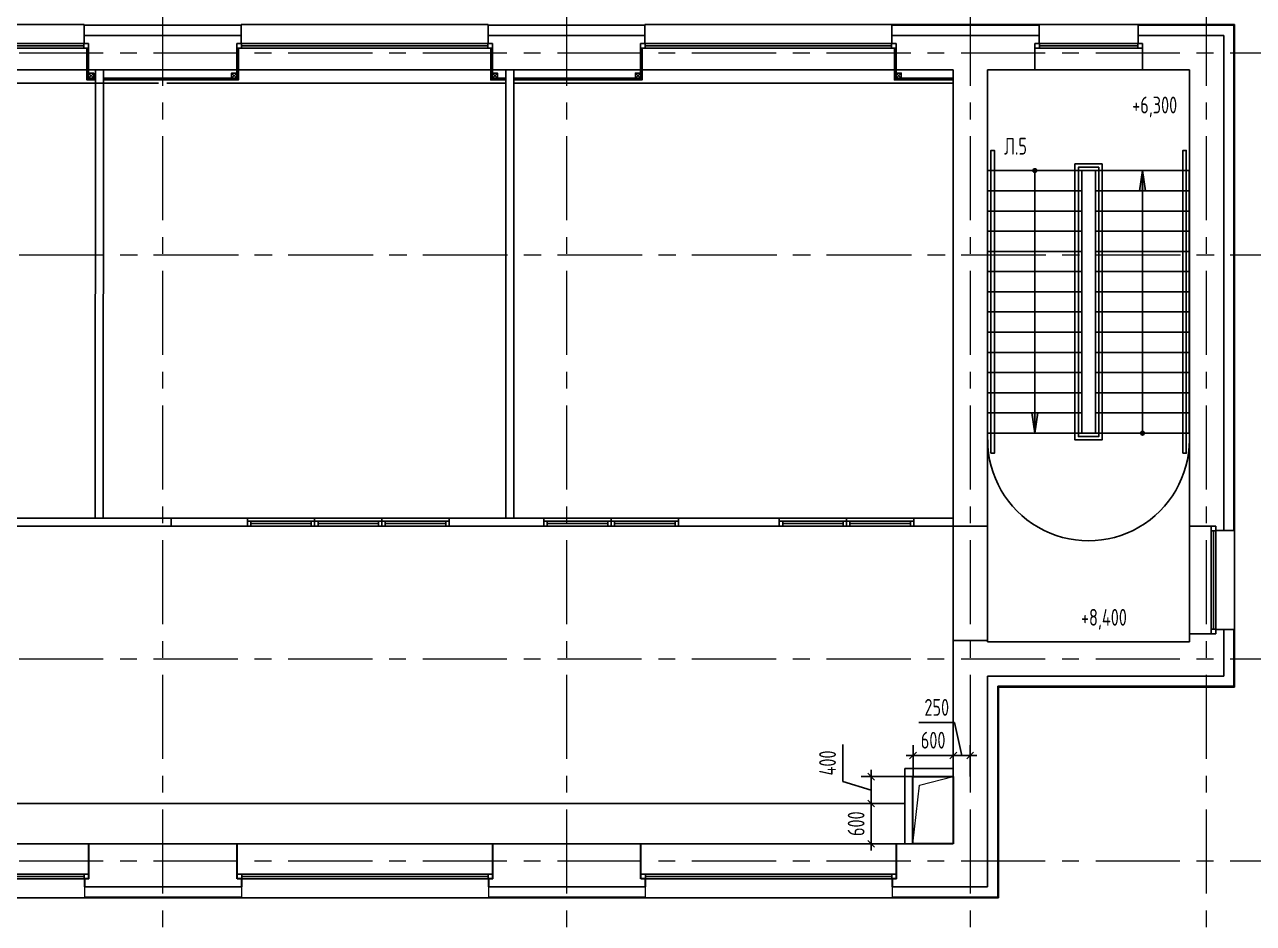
# Model space of a CAD drawing. Header units: millimetres. Extents: x 0 to 8967983, y -224399 to 13801.
# Drawn here: x 89963 to 108225, y -9812 to 3539 of the extents above; entities that cross this region are included whole.
import ezdxf
from ezdxf import colors
from ezdxf.entities.mleader import LeaderData, LeaderLine
from ezdxf.math import Vec2, Vec3

# ---------------------------------------------------------------- set-up
doc = ezdxf.new("R2010")
doc.units = ezdxf.units.MM
doc.header["$LTSCALE"] = 10
doc.linetypes.add('CENTER', pattern=[2, 1.25, -0.25, 0.25, -0.25])
for name, color, linetype, lineweight in [('013', 7, 'Continuous', 13), ('АР_Навесной фасад', 5, 'Continuous', 5), ('АР_Оси', 142, 'Continuous', 9), ('АР_Сущ Несущая стена', 202, 'Continuous', 30)]:
    doc.layers.add(name, color=color, linetype=linetype, lineweight=lineweight)
for name, color, linetype in [('АР_новое окно', 160, 'Continuous'), ('Архитектура', 251, 'Continuous'), ('М_проемы ОВ нч', 210, 'Continuous')]:
    doc.layers.add(name, color=color, linetype=linetype)
doc.layers.get('0').off()
doc.layers.get('0').freeze()
doc.styles.add('ISOCPEUR', font='isocpeur.TTF', dxfattribs={"width": 0.7})
doc.styles.add('ГОСТ 2.304', font='isocpeur.TTF', dxfattribs={"width": 0.7})
doc.dimstyles.new('СПДС', dxfattribs={"dimscale": 100, "dimtxt": 2.5, "dimasz": 1, "dimexe": 1.5, "dimexo": 0, "dimgap": 1, "dimtad": 1, "dimdec": 0, "dimrnd": 5, "dimtxsty": 'ГОСТ 2.304', "dimblk": 'OBLIQUE', "dimcen": 2.5, "dimdle": 1, "dimadec": 0, "dimazin": 2, "dimtfac": 0.75, "dimtdec": 0, "dimtmove": 1, "dimatfit": 3, "dimfxl": 1, "dimtolj": 1, "dimarcsym": 1})

# ---------------------------------------------------------------- blocks, each defined once
blk = doc.blocks.new('*U110')
at = {"layer": 'АР_новое окно', "lineweight": 20}
for p, q in [((0, 3800), (-70, 3800)), ((0, 0), (-70, 0))]:
    blk.add_line(p, q, dxfattribs=at)
at = {"layer": 'АР_новое окно'}
for p, q in [((-70, 3800), (-70, 0)), ((-70, 0), (-70, 3800)), ((0, 3730), (-70, 3730)), ((-35, 3730), (-35, 70)), ((0, 3800), (0, 0)), ((0, 70), (-70, 70))]:
    blk.add_line(p, q, dxfattribs=at)
blk = doc.blocks.new('*U112')
at = {"layer": 'АР_новое окно', "lineweight": 20}
for p, q in [((0, 1600), (-70, 1600)), ((0, 0), (-70, 0))]:
    blk.add_line(p, q, dxfattribs=at)
at = {"layer": 'АР_новое окно'}
for p, q in [((-70, 1600), (-70, 0)), ((-70, 0), (-70, 1600)), ((0, 1530), (-70, 1530)), ((-35, 1530), (-35, 70)), ((0, 1600), (0, 0)), ((0, 70), (-70, 70))]:
    blk.add_line(p, q, dxfattribs=at)
blk = doc.blocks.new('блок новое окно')
at = {"layer": 'АР_Навесной фасад', "ltscale": 100}
for points in [[(65, -640), (65, -800)], [(3735, -640), (3735, -800)]]:
    blk.add_lwpolyline(points, dxfattribs=at)
at = {"layer": 'АР_новое окно', "ltscale": 100}
for p, q in [((3800, 0), (0, 0)), ((3735, -521), (0, -521))]:
    blk.add_line(p, q, dxfattribs=at)
blk.add_lwpolyline([(65, -800), (3735, -800)], dxfattribs=at)
at = {"layer": 'АР_Сущ Несущая стена', "ltscale": 100}
for p, q in [((0, -521), (0, 0)), ((3800, -521), (3800, 0)), ((65, -521), (0, -521)), ((65, -521), (65, -640)), ((3800, -521), (3735, -521)), ((3735, -521), (3735, -640))]:
    blk.add_line(p, q, dxfattribs=at)
at = {"layer": 'АР_новое окно', "ltscale": 100, "xscale": -1, "rotation": 90}
blk.add_blockref('*U110', (3800, -521), dxfattribs=at)
blk = doc.blocks.new('*U86')
at = {"linetype": 'ByBlock'}
for p, q in [((0, 0), (0, -74)), ((50, 0), (0, 0)), ((0, -74), (0, 0)), ((1000, 0), (0, 0)), ((50, -74), (0, -74)), ((0, -74), (1000, -74)), ((50, 0), (50, -74)), ((950, 0), (50, 0)), ((50, -37), (950, -37)), ((50, -74), (950, -74)), ((950, 0), (1000, 0)), ((950, 0), (950, -74)), ((950, -74), (1000, -74)), ((1000, 0), (1000, -74)), ((1000, -74), (1000, 0))]:
    blk.add_line(p, q, dxfattribs=at)
blk = doc.blocks.new('*U89')
at = {"linetype": 'ByBlock'}
for p, q in [((0, 0), (0, -74)), ((50, 0), (0, 0)), ((0, -74), (0, 0)), ((1000, 0), (0, 0)), ((50, -74), (0, -74)), ((0, -74), (1000, -74)), ((50, 0), (50, -74)), ((950, 0), (50, 0)), ((50, -37), (950, -37)), ((50, -74), (950, -74)), ((950, 0), (1000, 0)), ((950, 0), (950, -74)), ((950, -74), (1000, -74)), ((1000, 0), (1000, -74)), ((1000, -74), (1000, 0))]:
    blk.add_line(p, q, dxfattribs=at)
blk = doc.blocks.new('_DOTSMALL')
at = {"color": 0, "linetype": 'ByBlock', "const_width": 0.5}
blk.add_lwpolyline([(-0.0625, 0, 1), (0.0625, 0, 1)], format="xyb", close=True, dxfattribs=at)
blk = doc.blocks.new('A$Ce02d65bd')
at = {"ltscale": 100}
for points in [[(0, 0), (0, 75), (75, 75), (75, 0), (0, 0)], [(0, 0), (75, 75)], [(0, 75), (75, 0)]]:
    blk.add_lwpolyline(points, dxfattribs=at)
blk = doc.blocks.new('*U40')
h = blk.add_hatch(color=256)
h.dxf.hatch_style = 1
edge = h.paths.add_edge_path()
edge.add_arc((0, 0), 27.6, 359.64, 719.64)
h = blk.add_hatch(color=256)
h.dxf.hatch_style = 1
h.paths.add_polyline_path([(3600, -44), (3600, 44), (3900, 0)])
blk.add_line((3900, 0), (0, 0))
blk.add_lwpolyline([(3600, 44), (3600, -44), (3900, 0), (3600, 44)])
blk.add_circle((0, 0), 27.6)
blk = doc.blocks.new('_Oblique')
at = {"color": 0, "linetype": 'ByBlock', "lineweight": -2}
blk.add_line((-0.5, -0.5), (0.5, 0.5), dxfattribs=at)
blk = doc.blocks.new('*D324')
at = {"layer": '013', "color": 0, "linetype": 'ByBlock', "lineweight": -2, "transparency": 16777216}
for p, q in [((103046, -8031), (102396, -8031)), ((102546, -8731), (102546, -7931)), ((103166, -8631), (102396, -8631))]:
    blk.add_line(p, q, dxfattribs=at)
at = {"layer": 'Defpoints', "color": 0, "linetype": 'ByBlock', "transparency": 16777216}
for p in [(102546, -8031), (103046, -8031), (103166, -8631)]:
    blk.add_point(p, dxfattribs=at)
at = {"layer": '013', "color": 0, "linetype": 'ByBlock', "lineweight": -2, "transparency": 16777216, "xscale": 100, "yscale": 100, "zscale": 100}
for p, rotation in [((102546, -8031), 90), ((102546, -8631), 270)]:
    blk.add_blockref('_Oblique', p, dxfattribs=dict(at, rotation=rotation))
at = {"layer": '013', "color": 0, "linetype": 'ByBlock', "transparency": 16777216, "insert": (102321, -8331), "char_height": 250, "attachment_point": 5, "rotation": 90, "style": 'ГОСТ 2.304'}
blk.add_mtext('\\A1;600', dxfattribs=at)
blk = doc.blocks.new('*D325')
at = {"layer": '013', "color": 0, "linetype": 'ByBlock', "lineweight": -2, "transparency": 16777216}
for p, q in [((103166, -7632), (103166, -7166)), ((103765, -7632), (103765, -7166)), ((103865, -7316), (103066, -7316))]:
    blk.add_line(p, q, dxfattribs=at)
at = {"layer": 'Defpoints', "color": 0, "linetype": 'ByBlock', "transparency": 16777216}
for p in [(103166, -7316), (103166, -7632), (103765, -7632)]:
    blk.add_point(p, dxfattribs=at)
at = {"layer": '013', "color": 0, "linetype": 'ByBlock', "lineweight": -2, "transparency": 16777216, "xscale": 100, "yscale": 100, "zscale": 100, "rotation": 180}
blk.add_blockref('_Oblique', (103166, -7316), dxfattribs=at)
at = {"layer": '013', "color": 0, "linetype": 'ByBlock', "lineweight": -2, "transparency": 16777216, "xscale": 100, "yscale": 100, "zscale": 100}
blk.add_blockref('_Oblique', (103765, -7316), dxfattribs=at)
at = {"layer": '013', "color": 0, "linetype": 'ByBlock', "transparency": 16777216, "insert": (103465, -7091), "char_height": 250, "attachment_point": 5, "style": 'ГОСТ 2.304'}
blk.add_mtext('\\A1;600', dxfattribs=at)
blk = doc.blocks.new('*D534')
at = {"layer": '013', "color": 0, "linetype": 'ByBlock', "lineweight": -2, "transparency": 16777216}
for p, q in [((102121, -7704), (102121, -7154)), ((103166, -7632), (102396, -7632)), ((102546, -8131), (102546, -7532)), ((102546, -7831), (102121, -7704)), ((103046, -8031), (102396, -8031))]:
    blk.add_line(p, q, dxfattribs=at)
at = {"layer": 'Defpoints', "color": 0, "linetype": 'ByBlock', "transparency": 16777216}
for p in [(102546, -7632), (103166, -7632), (103046, -8031)]:
    blk.add_point(p, dxfattribs=at)
at = {"layer": '013', "color": 0, "linetype": 'ByBlock', "lineweight": -2, "transparency": 16777216, "xscale": 100, "yscale": 100, "zscale": 100}
for p, rotation in [((102546, -7632), 90), ((102546, -8031), 270)]:
    blk.add_blockref('_Oblique', p, dxfattribs=dict(at, rotation=rotation))
at = {"layer": '013', "color": 0, "linetype": 'ByBlock', "transparency": 16777216, "insert": (101896, -7429), "char_height": 250, "attachment_point": 5, "rotation": 90, "style": 'ГОСТ 2.304'}
blk.add_mtext('\\A1;400', dxfattribs=at)
blk = doc.blocks.new('*D535')
at = {"layer": '013', "color": 0, "linetype": 'ByBlock', "lineweight": -2, "transparency": 16777216}
for p, q in [((103785, -6828), (103252, -6828)), ((103890, -7316), (103785, -6828)), ((103765, -7632), (103765, -7166)), ((104015, -7632), (104015, -7166)), ((103665, -7316), (104115, -7316))]:
    blk.add_line(p, q, dxfattribs=at)
at = {"layer": 'Defpoints', "color": 0, "linetype": 'ByBlock', "transparency": 16777216}
for p in [(104015, -7316), (103765, -7632), (104015, -7632)]:
    blk.add_point(p, dxfattribs=at)
at = {"layer": '013', "color": 0, "linetype": 'ByBlock', "lineweight": -2, "transparency": 16777216, "xscale": 100, "yscale": 100, "zscale": 100, "rotation": 180}
blk.add_blockref('_Oblique', (103765, -7316), dxfattribs=at)
at = {"layer": '013', "color": 0, "linetype": 'ByBlock', "lineweight": -2, "transparency": 16777216, "xscale": 100, "yscale": 100, "zscale": 100}
blk.add_blockref('_Oblique', (104015, -7316), dxfattribs=at)
at = {"layer": '013', "color": 0, "linetype": 'ByBlock', "transparency": 16777216, "insert": (103519, -6603), "char_height": 250, "attachment_point": 5, "style": 'ГОСТ 2.304'}
blk.add_mtext('\\A1;250', dxfattribs=at)

msp = doc.modelspace()

# ---------------------------------------------------------------- linework, layer by layer
at = {"layer": '013', "color": 1, "linetype": 'ByBlock'}
msp.add_lwpolyline([(103165.7, -8630.5), (103263.6, -7758.2), (103765.2, -7632)], dxfattribs=at)
at = {"layer": 'АР_Оси', "linetype": 'CENTER', "ltscale": 100}
for p, q in [((92015.2, 9881.9), (92015.2, -14420.1)), ((98015.2, 9881.9), (98015.2, -14420.1)), ((104015.2, 9881.9), (104015.2, -14420.1)), ((107525.2, 9881.9), (107525.2, -14420.1)), ((37881.5, 3119.5), (110966.7, 3119.5)), ((37881.5, 119.5), (110966.7, 119.5)), ((37891.7, 119.8), (110966.7, 119.8)), ((37881.5, -5880.5), (110966.7, -5880.5)), ((37881.5, -8880.5), (110966.7, -8880.5))]:
    msp.add_line(p, q, dxfattribs=at)
at = {"layer": 'Архитектура', "lineweight": 25, "transparency": 33554684}
for p, q in [((90850.2, 3529.5), (93180.2, 3529.5)), ((96850.2, 3529.5), (99180.2, 3529.5)), ((102850.2, 3539.5), (107945.2, 3539.5)), ((102850.2, 3529.5), (105040.2, 3529.5)), ((106510.2, 3529.5), (107935.2, 3529.5)), ((107935.2, -3975.5), (107935.2, 3529.5)), ((107945.2, -3975.5), (107945.2, 3539.5)), ((90850.2, 3379.5), (93180.2, 3379.5)), ((90850.2, 3260.6), (90850.2, 3379.5)), ((93180.2, 3260.6), (93180.2, 3379.5)), ((96850.2, 3379.5), (99180.2, 3379.5)), ((96850.2, 3260.6), (96850.2, 3379.5)), ((99180.2, 3260.6), (99180.2, 3379.5)), ((102850.2, 3260.6), (102850.2, 3379.5)), ((102850.2, 3379.5), (105040.2, 3379.5)), ((105040.2, 3260.6), (105040.2, 3379.5)), ((106510.2, 3379.5), (107785.2, 3379.5)), ((106510.2, 3260.6), (106510.2, 3379.5)), ((107785.2, -3975.5), (107785.2, 3379.5)), ((87180.2, 3260.6), (90915.2, 3260.6)), ((90850.2, 3260.6), (90915.2, 3260.6)), ((90915.2, 3260.6), (90915.2, 2869.5)), ((93115.2, 3260.6), (93115.2, 2869.5)), ((93115.2, 3260.6), (93180.2, 3260.6)), ((93180.2, 3260.6), (96915.2, 3260.6)), ((96850.2, 3260.6), (96915.2, 3260.6)), ((96915.2, 3260.6), (96915.2, 2869.5)), ((99115.2, 3260.6), (99115.2, 2869.5)), ((99115.2, 3260.6), (99180.2, 3260.6)), ((99180.2, 3260.6), (102850.2, 3260.6)), ((102850.2, 3260.6), (102915.2, 3260.6)), ((102915.2, 3260.6), (102915.2, 2869.5)), ((104975.2, 3260.6), (104975.2, 2869.5)), ((105040.2, 3260.6), (104975.2, 3260.6)), ((106575.2, 3260.6), (106510.2, 3260.6)), ((106575.2, 3260.6), (106575.2, 2869.5)), ((87115.2, 2869.5), (90915.2, 2869.5)), ((90915.2, 2869.5), (93115.2, 2869.5)), ((91015.2, 2869.5), (91011.7, -3790.5)), ((91135.2, 2869.5), (91131.7, -3790.5)), ((93115.2, 2869.5), (96915.2, 2869.5)), ((96915.2, 2869.5), (99115.2, 2869.5)), ((97115.9, -3790.5), (97115.9, 2869.5)), ((97235.9, -3790.5), (97235.9, 2869.5)), ((99115.2, 2869.5), (102915.2, 2869.5)), ((102915.2, 2869.5), (103765.2, 2869.5)), ((103765.2, 2869.5), (103765.2, -3910.5)), ((104275.2, 2869.5), (104275.2, -3910.5)), ((104275.2, 2869.5), (104975.2, 2869.5)), ((104975.2, 2869.5), (106575.2, 2869.5)), ((106575.2, 2869.5), (107275.2, 2869.5)), ((107275.2, -3910.5), (107275.2, 2869.5)), ((80215.2, 2669.5), (91955.1, 2669.5)), ((92075.1, 2669.5), (97115.9, 2669.5)), ((97235.9, 2669.5), (103765.2, 2669.5)), ((104275.2, 1370.2), (107272.3, 1370.2)), ((104275.2, 1070.2), (105675.2, 1070.2)), ((105875.2, 1070.2), (107275.2, 1070.2)), ((104275.2, 770.2), (105675.2, 770.2)), ((105875.2, 770.2), (107275.2, 770.2)), ((104275.2, 470.2), (105675.2, 470.2)), ((105875.2, 470.2), (107275.2, 470.2)), ((104275.2, 170.2), (105675.2, 170.2)), ((105875.2, 170.2), (107275.2, 170.2)), ((104275.2, -129.8), (105675.2, -129.8)), ((105875.2, -129.8), (107275.2, -129.8)), ((104275.2, -429.8), (105675.2, -429.8)), ((105875.2, -429.8), (107275.2, -429.8)), ((104275.2, -729.8), (105675.2, -729.8)), ((105875.2, -729.8), (107275.2, -729.8)), ((104275.2, -1029.8), (105675.2, -1029.8)), ((105875.2, -1029.8), (107275.2, -1029.8)), ((104275.2, -1329.8), (105675.2, -1329.8)), ((105875.2, -1329.8), (107275.2, -1329.8)), ((104275.2, -1629.8), (105675.2, -1629.8)), ((105875.2, -1629.8), (107275.2, -1629.8)), ((104275.2, -1929.8), (105675.2, -1929.8)), ((105875.2, -1929.8), (107275.2, -1929.8)), ((104275.2, -2229.8), (105675.2, -2229.8)), ((105875.2, -2229.8), (107275.2, -2229.8)), ((105675.2, -2529.8), (105872.3, -2529.8)), ((92144, -3790.5), (83269.2, -3790.5)), ((92144, -3790.5), (93274, -3790.4)), ((92144, -3790.5), (92144, -3910.5)), ((93274, -3790.5), (93274, -3910.5)), ((96274, -3790.5), (93274, -3790.5)), ((97679.2, -3790.5), (96274, -3790.5)), ((97679.2, -3910.5), (97679.2, -3790.5)), ((99678.1, -3790.4), (101179.2, -3790.4)), ((92144, -3910.5), (83269.2, -3910.5)), ((92144, -3910.5), (93274, -3910.4)), ((97679.2, -3910.5), (96274, -3910.6)), ((99678.1, -3910.4), (101179.2, -3910.4)), ((103765.2, -3910.5), (104275.2, -3910.5)), ((103765.2, -3910.5), (103765.2, -5610.5)), ((104275.2, -3910.5), (104275.2, -5610.5)), ((107275.2, -3910.5), (107666.3, -3910.5)), ((107275.2, -5510.5), (107275.2, -3910.5)), ((107666.3, -3975.5), (107785.2, -3975.5)), ((107666.3, -5510.5), (107666.3, -3975.5)), ((107666.3, -5445.5), (107785.2, -5445.5)), ((107785.2, -6140.5), (107785.2, -5445.5)), ((107935.2, -6290.5), (107935.2, -5445.5)), ((107945.2, -6300.5), (107945.2, -5445.5)), ((103765.2, -5610.5), (103765.2, -8630.5)), ((103765.2, -5610.5), (104275.2, -5610.5)), ((104275.2, -5610.5), (104275.2, -5630.5)), ((104275.2, -5630.5), (107275.2, -5630.5)), ((107275.2, -5630.5), (107275.2, -5510.5)), ((107275.2, -5510.5), (107666.3, -5510.5)), ((104275.2, -6140.5), (107785.2, -6140.5)), ((104275.2, -6140.5), (104275.2, -9270.5)), ((104425.2, -6290.5), (107935.2, -6290.5)), ((104425.2, -6290.5), (104425.2, -9420.5)), ((104435.2, -6300.5), (107945.2, -6300.5)), ((104435.2, -6300.5), (104435.2, -9430.5)), ((90920.2, -8630.5), (93120.2, -8630.5)), ((96920.2, -8630.5), (99120.2, -8630.5)), ((102920.2, -8630.5), (103765.2, -8630.5)), ((90855.2, -9270.5), (93185.2, -9270.5)), ((96855.2, -9270.5), (99185.2, -9270.5)), ((102855.2, -9270.5), (104275.2, -9270.5)), ((90855.2, -9420.5), (93185.2, -9420.5)), ((90855.2, -9430.5), (93185.2, -9430.5)), ((96855.2, -9420.5), (99185.2, -9420.5)), ((96855.2, -9430.5), (99185.2, -9430.5)), ((102855.2, -9420.5), (104425.2, -9420.5)), ((102855.2, -9430.5), (104435.2, -9430.5))]:
    msp.add_line(p, q, dxfattribs=at)
for points in [[(87180.2, 3539.5), (90850.2, 3539.5)], [(90850.2, 3379.5), (90850.2, 3539.5)], [(93180.2, 3379.5), (93180.2, 3539.5)], [(93180.2, 3539.5), (96850.2, 3539.5)], [(96850.2, 3379.5), (96850.2, 3539.5)], [(99180.2, 3379.5), (99180.2, 3539.5)], [(99180.2, 3539.5), (102850.2, 3539.5)], [(102850.2, 3379.5), (102850.2, 3539.5)], [(105040.2, 3379.5), (105040.2, 3539.5)], [(106510.2, 3379.5), (106510.2, 3539.5)], [(90890.2, 3190.6), (90890.2, 2718.7), (91015.1, 2718.7)], [(90902.7, 3190.6), (90902.7, 2731.2), (91015.1, 2731.2)], [(90915.2, 3260.6), (90915.2, 2743.7), (91015.2, 2743.7)], [(91135.1, 2718.7), (93140.2, 2718.7), (93140.2, 3190.6)], [(91135.1, 2731.2), (93127.7, 2731.2), (93127.7, 3190.6)], [(91135.2, 2743.7), (93115.2, 2743.7), (93115.2, 3121.6)], [(96890.2, 3190.6), (96890.2, 2718.7), (97115.9, 2718.7)], [(96902.7, 3190.6), (96902.7, 2731.2), (97115.9, 2731.2)], [(96915.2, 3260.6), (96915.2, 2743.7), (97115.9, 2743.7)], [(97235.9, 2718.7), (99140.2, 2718.7), (99140.2, 3190.6)], [(97235.9, 2731.2), (99127.7, 2731.2), (99127.7, 3190.6)], [(97235.9, 2743.7), (99115.2, 2743.7), (99115.2, 3121.6)], [(102890.2, 3190.6), (102890.2, 2718.7), (103765.2, 2718.7)], [(102902.7, 3190.6), (102902.7, 2731.2), (103765.2, 2731.2)], [(102915.2, 3260.6), (102915.2, 2743.7), (103765.2, 2743.7)], [(105573.4, 1470.5), (105573.4, -2525.4)], [(105975.2, 1370.2), (105975.2, 1470.5), (105573.4, 1470.5), (105573.4, 1365.7)], [(105975.2, 1470.5), (105975.2, -2630.1)], [(105623.4, -2525.4), (105623.4, 1420.5)], [(105925.2, 1370.2), (105925.2, 1420.5), (105623.4, 1420.5), (105623.4, 1365.7)], [(105925.2, -2580.1), (105925.2, 1420.5)], [(105975.2, -2529.8), (105975.2, -2630.1), (105573.4, -2629.7), (105573.4, -2525)], [(105925.2, -2529.8), (105925.2, -2580.1), (105623.4, -2580.1), (105623.4, -2525.4)], [(94274, -3836.5), (94274, -3790.5)], [(95274, -3836.5), (95274, -3790.5)], [(96274, -3910.5), (96274, -3790.5)], [(97679.2, -3790.5), (99679.2, -3790.5), (99679.2, -3836.5)], [(98679.2, -3836.5), (98679.2, -3790.5)], [(103179.2, -3790.5), (101179.2, -3790.5), (101179.2, -3836.5)], [(102179.2, -3836.5), (102179.2, -3790.5)], [(103765.2, -3910.5), (103179.2, -3910.5), (103179.2, -3790.5), (103765.2, -3790.5)], [(107666.3, -3975.5), (107666.3, -3910.5)], [(107785.2, -3975.5), (107945.2, -3975.5)], [(107945.2, -5445.5), (107945.2, -3975.5)], [(107666.3, -5445.5), (107666.3, -5510.5)], [(107785.2, -5445.5), (107945.2, -5445.5)], [(103045.7, -8630.5), (103045.7, -7512), (103765.2, -7512)], [(103765.2, -7632), (103165.7, -7632), (103165.7, -8630.5)]]:
    msp.add_lwpolyline(points, dxfattribs=at)
for points in [[(104325.1, -2829), (104375.1, -2829), (104375.1, 1670.2), (104325.1, 1670.2)], [(107176.5, -2829), (107226.5, -2829), (107226.5, 1670.2), (107176.5, 1670.2)], [(104275.2, 1370.2), (105675.2, 1370.2), (105675.2, -2529.8), (104275.2, -2529.8)], [(105877.3, 1370.2), (107272.3, 1370.2), (107272.3, -2529.8), (105877.3, -2529.8)], [(74370.2, -8030.5), (103045.7, -8030.5), (103045.7, -8630.5), (74370.2, -8630.5)]]:
    msp.add_lwpolyline(points, close=True, dxfattribs=at)
msp.add_arc((105774.3, -2629.9), 1498.5, 179.99963, 0, dxfattribs=at)
at = {"layer": 'М_проемы ОВ нч', "color": 1, "linetype": 'ByBlock', "lineweight": 30}
msp.add_lwpolyline([(103765.2, -8630.5), (103165.7, -8630.5), (103165.7, -7632), (103765.2, -7632)], close=True, dxfattribs=at)

# ---------------------------------------------------------------- block references
at = {"layer": 'Архитектура', "lineweight": 25, "transparency": 33554684, "xscale": -1}
for name, p, rotation in [('*U110', (90915.2, 3190.6), 90), ('*U110', (96915.2, 3190.6), 90), ('*U110', (102915.2, 3190.6), 90), ('*U112', (106575.2, 3190.6), 90), ('*U86', (94274, -3836.5), 0.0001519656341564257), ('*U86', (95274, -3836.5), 0.0001519656341564257), ('*U86', (96274, -3836.5), 0.0001519656341564257), ('*U89', (97679.2, -3910.5), 180.0001519656341), ('*U89', (98679.2, -3910.5), 180.0001519656341), ('*U112', (107666.3, -3910.5), 180)]:
    msp.add_blockref(name, p, dxfattribs=dict(at, rotation=rotation))
at = {"layer": 'Архитектура', "lineweight": 25, "transparency": 33554684}
for name, p in [('A$Ce02d65bd', (90915.2, 2743.7)), ('A$Ce02d65bd', (93040.2, 2743.7)), ('A$Ce02d65bd', (96915.2, 2743.7)), ('A$Ce02d65bd', (99040.2, 2743.7)), ('A$Ce02d65bd', (102915.2, 2743.7)), ('блок новое окно', (87120.2, -8630.5)), ('блок новое окно', (93120.2, -8630.5)), ('блок новое окно', (99120.2, -8630.5))]:
    msp.add_blockref(name, p, dxfattribs=at)
for name, p, rotation in [('*U40', (104975.2, 1370.2), 269.9999999999999), ('*U40', (106575.2, -2529.8), 89.99999999999993), ('*U89', (102179.2, -3910.5), 179.9998480343659), ('*U89', (103179.2, -3910.5), 179.9998480343659)]:
    msp.add_blockref(name, p, dxfattribs=dict(at, rotation=rotation))

# ---------------------------------------------------------------- dimensions: what is measured, and where the dimension line sits
at = {"layer": '013', "color": 1, "linetype": 'ByBlock'}
dim = msp.add_linear_dim(base=(104015.2, -7316.5), p1=(103765.2, -7632), p2=(104015.2, -7632), dimstyle='СПДС', dxfattribs=at)
dim.commit()
dim.dimension.update_dxf_attribs({"geometry": '*D535', "text_midpoint": (103684.9, -6828.1), "dimtype": 160})
dim = msp.add_linear_dim(base=(103165.7337, -7316.49), p1=(103765.2184, -7631.9537), p2=(103165.7337, -7631.9532), dimstyle='СПДС', dxfattribs=at)
dim.commit()
dim.dimension.update_dxf_attribs({"geometry": '*D325', "text_midpoint": (103465.476, -7091.49)})
for base, p1, p2, picture, middle in [((102545.597, -7631.9537), (103045.7338, -8030.5231), (103165.7337, -7631.9537), '*D534', (101895.597, -7603.7384)), ((102545.6, -8030.5), (103165.7, -8630.5), (103045.7, -8030.5), '*D324', (102320.6, -8330.5))]:
    dim = msp.add_linear_dim(base=base, p1=p1, p2=p2, angle=90, dimstyle='СПДС', dxfattribs=at)
    dim.commit()
    dim.dimension.update_dxf_attribs({"geometry": picture, "text_midpoint": middle})

# ---------------------------------------------------------------- leaders
at = {"layer": 'Архитектура', "lineweight": 25, "transparency": 33554684}
ml = msp.add_multileader_mtext('Standard', dxfattribs=at)
ml.set_content('+6,300', color=256, style='ISOCPEUR')
ml.set_leader_properties(color=256, linetype='Continuous', lineweight=-1)
ml.set_arrow_properties(name='DOTSMALL')
ml.build(insert=Vec2(0, 0))
ml.multileader.update_dxf_attribs({"has_text_frame": 1, "text_left_attachment_type": 4, "text_right_attachment_type": 4, "dogleg_length": 100, "arrow_head_size": 180})
ctx = ml.context
ctx.base_point, ctx.char_height, ctx.arrow_head_size, ctx.landing_gap_size, ctx.plane_origin = Vec3(106373.4, 2136.6), 250, 180, 50, Vec3(114717.3, -104.3)
ctx.left_attachment, ctx.right_attachment = 4, 4
notes = []
notes.append((ctx, [(0, (0, 0, 0), (0, 0), (1, 0), 1, [])]))
ctx.mtext.insert, ctx.mtext.width, ctx.mtext.line_spacing_style, ctx.mtext.flow_direction = Vec3(106423.4, 2469.9), 852.697, 2, 5
ml = msp.add_multileader_mtext('Standard', dxfattribs=at)
ml.set_content('Л.5', color=256, style='ISOCPEUR')
ml.set_leader_properties(color=256, linetype='Continuous', lineweight=-1)
ml.set_arrow_properties(name='DOTSMALL')
ml.build(insert=Vec2(0, 0))
ml.multileader.update_dxf_attribs({"has_text_frame": 1, "text_left_attachment_type": 4, "text_right_attachment_type": 4, "dogleg_length": 100, "arrow_head_size": 180})
ctx = ml.context
ctx.base_point, ctx.char_height, ctx.arrow_head_size, ctx.landing_gap_size, ctx.plane_origin = Vec3(104471.1, 1524.2), 250, 180, 50, Vec3(130254, -12196.4)
ctx.left_attachment, ctx.right_attachment = 4, 4
notes.append((ctx, [(0, (0, 0, 0), (0, 0), (1, 0), 1, [])]))
ctx.mtext.insert, ctx.mtext.width, ctx.mtext.line_spacing_style, ctx.mtext.flow_direction = Vec3(104521.1, 1857.5), 852.697, 2, 5
ml = msp.add_multileader_mtext('Standard', dxfattribs=at)
ml.set_content('0,000', color=256, style='ISOCPEUR')
ml.set_leader_properties(color=256, linetype='Continuous', lineweight=-1)
ml.set_arrow_properties(name='DOTSMALL')
ml.build(insert=Vec2(0, 0))
ml.multileader.update_dxf_attribs({"has_text_frame": 1, "text_left_attachment_type": 4, "text_right_attachment_type": 4, "dogleg_length": 100, "arrow_head_size": 180})
ctx = ml.context
ctx.base_point, ctx.char_height, ctx.arrow_head_size, ctx.landing_gap_size, ctx.plane_origin = Vec3(109227.8, -179824.1, 0), 250, 180, 50, Vec3(109146.4, -181025, 0)
ctx.left_attachment, ctx.right_attachment = 4, 4
notes.append((ctx, [(0, (0, 0, 0), (0, 0), (1, 0), 1, [])]))
ctx.mtext.insert, ctx.mtext.width, ctx.mtext.line_spacing_style, ctx.mtext.flow_direction = Vec3(109277.8, -179424.1, 0), 852.697, 2, 5
ml = msp.add_multileader_mtext('Standard', dxfattribs=at)
ml.set_content('0,000', color=256, style='ISOCPEUR')
ml.set_leader_properties(color=256, linetype='Continuous', lineweight=-1)
ml.set_arrow_properties(name='DOTSMALL')
ml.build(insert=Vec2(0, 0))
ml.multileader.update_dxf_attribs({"has_text_frame": 1, "text_left_attachment_type": 4, "text_right_attachment_type": 4, "dogleg_length": 100, "arrow_head_size": 180})
ctx = ml.context
ctx.base_point, ctx.char_height, ctx.arrow_head_size, ctx.landing_gap_size, ctx.plane_origin = Vec3(93570.6, -179043.5, 0), 250, 180, 50, Vec3(91409.4, -179568.1, 0)
ctx.left_attachment, ctx.right_attachment = 4, 4
notes.append((ctx, [(0, (0, 0, 0), (0, 0), (1, 0), 1, [])]))
ctx.mtext.insert, ctx.mtext.width, ctx.mtext.line_spacing_style, ctx.mtext.flow_direction = Vec3(93620.6, -178643.5, 0), 852.697, 2, 5
ml = msp.add_multileader_mtext('Standard', dxfattribs=at)
ml.set_content('-2,650', color=256, style='ISOCPEUR')
ml.set_leader_properties(color=256, linetype='Continuous', lineweight=-1)
ml.set_arrow_properties(name='DOTSMALL')
ml.build(insert=Vec2(0, 0))
ml.multileader.update_dxf_attribs({"has_text_frame": 1, "text_left_attachment_type": 4, "text_right_attachment_type": 4, "dogleg_length": 100, "arrow_head_size": 180})
ctx = ml.context
ctx.base_point, ctx.char_height, ctx.arrow_head_size, ctx.landing_gap_size, ctx.plane_origin = Vec3(97964.9, -185922.1), 250, 180, 50, Vec3(95803.7, -186513.4)
ctx.left_attachment, ctx.right_attachment = 4, 4
notes.append((ctx, [(0, (0, 0, 0), (0, 0), (1, 0), 1, [])]))
ctx.mtext.insert, ctx.mtext.width, ctx.mtext.line_spacing_style, ctx.mtext.flow_direction = Vec3(98014.9, -185588.8), 852.697, 2, 5
ml = msp.add_multileader_mtext('Standard', dxfattribs=at)
ml.set_content('{\\W0.8;-2,250}', color=256, style='ISOCPEUR')
ml.set_leader_properties(color=256, linetype='Continuous', lineweight=-1)
ml.set_arrow_properties(name='DOTSMALL')
ml.build(insert=Vec2(0, 0))
ml.multileader.update_dxf_attribs({"has_text_frame": 1, "text_left_attachment_type": 4, "text_right_attachment_type": 4, "dogleg_length": 100, "arrow_head_size": 180})
ctx = ml.context
ctx.base_point, ctx.char_height, ctx.arrow_head_size, ctx.landing_gap_size, ctx.plane_origin = Vec3(103807.3, -171634.5), 250, 180, 50, Vec3(103725.9, -172912.6)
ctx.left_attachment, ctx.right_attachment = 4, 4
notes.append((ctx, [(0, (0, 0, 0), (0, 0), (1, 0), 1, [])]))
ctx.mtext.insert, ctx.mtext.width, ctx.mtext.defined_height, ctx.mtext.line_spacing_style, ctx.mtext.flow_direction = Vec3(103857.3, -171301.1), 769.989, 343.9, 2, 5
ml = msp.add_multileader_mtext('Standard', dxfattribs=at)
ml.set_content('%%P0,000', color=256, style='ISOCPEUR')
ml.set_leader_properties(color=256, linetype='Continuous', lineweight=-1)
ml.set_arrow_properties(name='DOTSMALL')
ml.build(insert=Vec2(0, 0))
ml.multileader.update_dxf_attribs({"has_text_frame": 1, "text_left_attachment_type": 4, "text_right_attachment_type": 4, "dogleg_length": 100, "arrow_head_size": 180})
ctx = ml.context
ctx.base_point, ctx.char_height, ctx.arrow_head_size, ctx.landing_gap_size, ctx.plane_origin = Vec3(112176.9, -179831.6), 250, 180, 50, Vec3(109105.9, -181421.1)
ctx.left_attachment, ctx.right_attachment = 4, 4
notes.append((ctx, [(0, (0, 0, 0), (0, 0), (1, 0), 1, [])]))
ctx.mtext.insert, ctx.mtext.width, ctx.mtext.line_spacing_style, ctx.mtext.flow_direction = Vec3(112226.9, -179498.3), 852.697, 2, 5
ml = msp.add_multileader_mtext('Standard', dxfattribs=at)
ml.set_content('+2,100', color=256, style='ISOCPEUR')
ml.set_leader_properties(color=256, linetype='Continuous', lineweight=-1)
ml.set_arrow_properties(name='DOTSMALL')
ml.build(insert=Vec2(0, 0))
ml.multileader.update_dxf_attribs({"has_text_frame": 1, "text_left_attachment_type": 4, "text_right_attachment_type": 4, "dogleg_length": 100, "arrow_head_size": 180})
ctx = ml.context
ctx.base_point, ctx.char_height, ctx.arrow_head_size, ctx.landing_gap_size, ctx.plane_origin = Vec3(108644.7, -173339.4, 0), 250, 180, 50, Vec3(108563.3, -174607, 0)
ctx.left_attachment, ctx.right_attachment = 4, 4
notes.append((ctx, [(0, (0, 0, 0), (0, 0), (1, 0), 1, [])]))
ctx.mtext.insert, ctx.mtext.width, ctx.mtext.line_spacing_style, ctx.mtext.flow_direction = Vec3(108694.7, -173006.1, 0), 852.697, 2, 5
ml = msp.add_multileader_mtext('Standard', dxfattribs=at)
ml.set_content('+4,200', color=256, style='ISOCPEUR')
ml.set_leader_properties(color=256, linetype='Continuous', lineweight=-1)
ml.set_arrow_properties(name='DOTSMALL')
ml.build(insert=Vec2(0, 0))
ml.multileader.update_dxf_attribs({"has_text_frame": 1, "text_left_attachment_type": 4, "text_right_attachment_type": 4, "dogleg_length": 100, "arrow_head_size": 180})
ctx = ml.context
ctx.base_point, ctx.char_height, ctx.arrow_head_size, ctx.landing_gap_size, ctx.plane_origin = Vec3(103467.1, -92154.6), 250, 180, 50, Vec3(104448.8, -92272.9)
ctx.left_attachment, ctx.right_attachment = 4, 4
notes.append((ctx, [(0, (0, 0, 0), (0, 0), (1, 0), 1, [])]))
ctx.mtext.insert, ctx.mtext.width, ctx.mtext.line_spacing_style, ctx.mtext.flow_direction = Vec3(103517.1, -91821.2), 852.697, 2, 5
ml = msp.add_multileader_mtext('Standard', dxfattribs=at)
ml.set_content('+2,100', color=256, style='ISOCPEUR')
ml.set_leader_properties(color=256, linetype='Continuous', lineweight=-1)
ml.set_arrow_properties(name='DOTSMALL')
ml.build(insert=Vec2(0, 0))
ml.multileader.update_dxf_attribs({"has_text_frame": 1, "text_left_attachment_type": 4, "text_right_attachment_type": 4, "dogleg_length": 100, "arrow_head_size": 180})
ctx = ml.context
ctx.base_point, ctx.char_height, ctx.arrow_head_size, ctx.landing_gap_size, ctx.plane_origin = Vec3(105349.3, -84337.8), 250, 180, 50, Vec3(99589.7, -90123.1)
ctx.left_attachment, ctx.right_attachment = 4, 4
notes.append((ctx, [(0, (0, 0, 0), (0, 0), (1, 0), 1, [])]))
ctx.mtext.insert, ctx.mtext.width, ctx.mtext.line_spacing_style, ctx.mtext.flow_direction = Vec3(105399.3, -84004.4), 852.697, 2, 5
ml = msp.add_multileader_mtext('Standard', dxfattribs=at)
ml.set_content('+8,400', color=256, style='ISOCPEUR')
ml.set_leader_properties(color=256, linetype='Continuous', lineweight=-1)
ml.set_arrow_properties(name='DOTSMALL')
ml.build(insert=Vec2(0, 0))
ml.multileader.update_dxf_attribs({"has_text_frame": 1, "text_left_attachment_type": 4, "text_right_attachment_type": 4, "dogleg_length": 100, "arrow_head_size": 180})
ctx = ml.context
ctx.base_point, ctx.char_height, ctx.arrow_head_size, ctx.landing_gap_size, ctx.plane_origin = Vec3(105612.4, -5473.5), 250, 180, 50, Vec3(109580.6, 1405.2)
ctx.left_attachment, ctx.right_attachment = 4, 4
notes.append((ctx, [(0, (0, 0, 0), (0, 0), (1, 0), 1, [])]))
ctx.mtext.insert, ctx.mtext.width, ctx.mtext.line_spacing_style, ctx.mtext.flow_direction = Vec3(105662.4, -5140.2), 852.697, 2, 5
ml = msp.add_multileader_mtext('Standard', dxfattribs=at)
ml.set_content('Л.5', color=256, style='ISOCPEUR')
ml.set_leader_properties(color=256, linetype='Continuous', lineweight=-1)
ml.set_arrow_properties(name='DOTSMALL')
ml.build(insert=Vec2(0, 0))
ml.multileader.update_dxf_attribs({"has_text_frame": 1, "text_left_attachment_type": 4, "text_right_attachment_type": 4, "dogleg_length": 100, "arrow_head_size": 180})
ctx = ml.context
ctx.base_point, ctx.char_height, ctx.arrow_head_size, ctx.landing_gap_size, ctx.plane_origin = Vec3(108596.3, -175873.7), 250, 180, 50, Vec3(133832.2, -187496.8)
ctx.left_attachment, ctx.right_attachment = 4, 4
notes.append((ctx, [(0, (0, 0, 0), (0, 0), (1, 0), 1, [])]))
ctx.mtext.insert, ctx.mtext.width, ctx.mtext.line_spacing_style, ctx.mtext.flow_direction = Vec3(108646.3, -175540.3), 852.697, 2, 5
ml = msp.add_multileader_mtext('Standard', dxfattribs=at)
ml.set_content('Л.5', color=256, style='ISOCPEUR')
ml.set_leader_properties(color=256, linetype='Continuous', lineweight=-1)
ml.set_arrow_properties(name='DOTSMALL')
ml.build(insert=Vec2(0, 0))
ml.multileader.update_dxf_attribs({"has_text_frame": 1, "text_left_attachment_type": 4, "text_right_attachment_type": 4, "dogleg_length": 100, "arrow_head_size": 180})
ctx = ml.context
ctx.base_point, ctx.char_height, ctx.arrow_head_size, ctx.landing_gap_size, ctx.plane_origin = Vec3(103544.2, -85224.4), 250, 180, 50, Vec3(129298.7, -98953.8)
ctx.left_attachment, ctx.right_attachment = 4, 4
notes.append((ctx, [(0, (0, 0, 0), (0, 0), (1, 0), 1, [])]))
ctx.mtext.insert, ctx.mtext.width, ctx.mtext.line_spacing_style, ctx.mtext.flow_direction = Vec3(103594.2, -84891.1), 852.697, 2, 5
for ctx, leaders in notes:
    for number, flags, end, landing, length, lines in leaders:
        leader = LeaderData()
        leader.index, (leader.has_last_leader_line, leader.has_dogleg_vector, leader.attachment_direction) = number, flags
        leader.last_leader_point, leader.dogleg_vector, leader.dogleg_length = Vec3(end), Vec3(landing), length
        for number, points, colour, breaks in lines:
            line = LeaderLine()
            line.index, line.vertices, line.color, line.breaks = number, Vec3.list(points), colors.encode_raw_color(colour), breaks
            leader.lines.append(line)
        ctx.leaders.append(leader)

doc.saveas('drawing.dxf')
